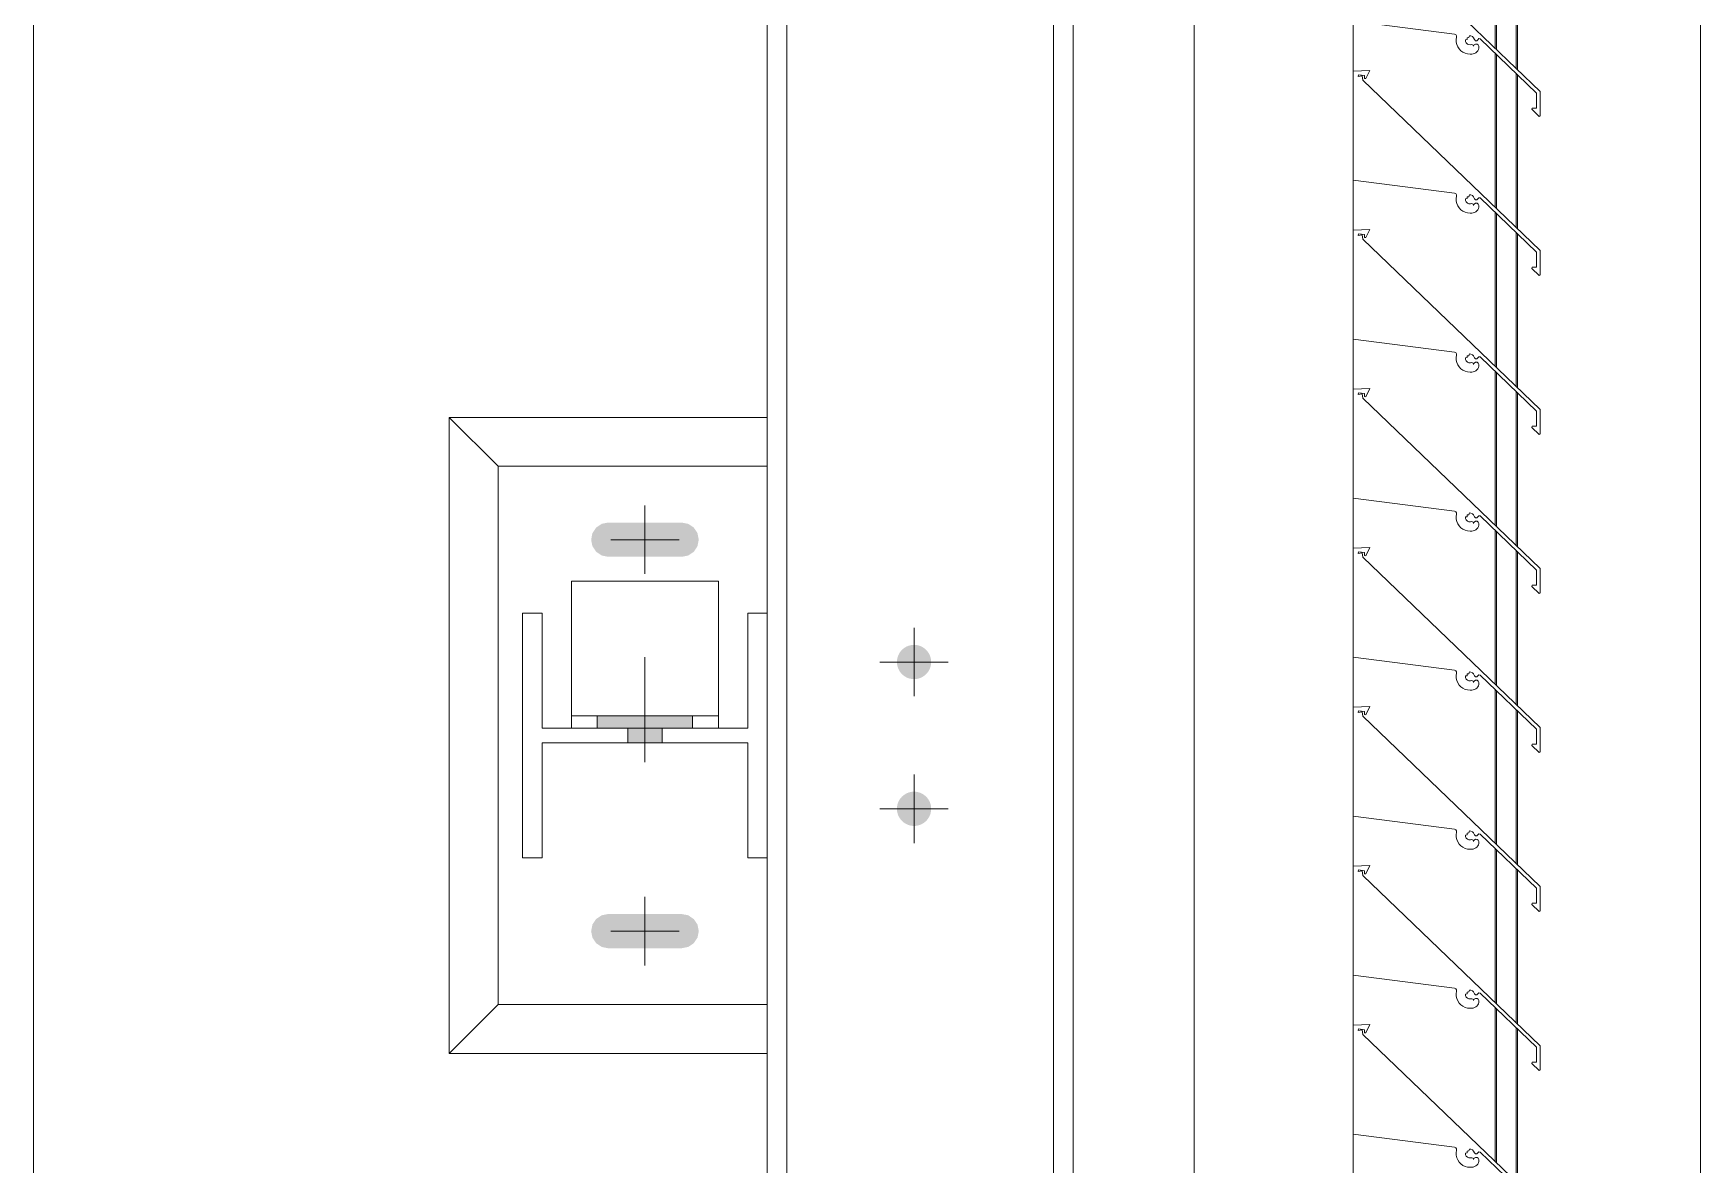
# Model space of a CAD drawing. Header units: millimetres. Extents: x -220592 to 404889, y -217665 to 38245.
# Drawn here: x -898.17 to -891.36, y -1252.64 to -1248.02 of the extents above; entities that cross this region are included whole.
import ezdxf

# ---------------------------------------------------------------- set-up
doc = ezdxf.new("R2010")
doc.units = ezdxf.units.MM
doc.linetypes.add('XKITLINE00', pattern=[0])
doc.layers.add('000 - 0_HIDE_OBJ_FRAMING_DEF_SUB_1', color=7, linetype='Continuous')
doc.layers.add('Part', color=7, linetype='Continuous', lineweight=0)

# ---------------------------------------------------------------- blocks, each defined once
blk = doc.blocks.new('*A13472')
at = {"layer": '000 - 0_HIDE_OBJ_FRAMING_DEF_SUB_1', "color": 7, "linetype": 'XKITLINE00', "lineweight": 0}
blk.add_line((-87.063349, 154.690388), (-87.063349, 182.690405), dxfattribs=at)
blk = doc.blocks.new('*A13604')
at = {"layer": '000 - 0_HIDE_OBJ_FRAMING_DEF_SUB_1', "color": 7, "linetype": 'XKITLINE00', "lineweight": 0}
for p, q in [((-85.163213, 159.290805), (-85.163213, 157.090805)), ((-85.163213, 159.290805), (-84.063213, 159.290805)), ((-85.163213, 157.090805), (-84.063213, 157.090805))]:
    blk.add_line(p, q, dxfattribs=at)
blk = doc.blocks.new('*A13605')
at = {"layer": '000 - 0_HIDE_OBJ_FRAMING_DEF_SUB_1', "color": 7, "linetype": 'XKITLINE00', "lineweight": 0}
for p, q in [((-85.363213, 159.490805), (-85.163213, 159.290805)), ((-85.363213, 156.890805), (-85.363213, 159.490805)), ((-85.363213, 159.490805), (-84.063213, 159.490805)), ((-85.163213, 157.090805), (-85.363213, 156.890805)), ((-85.363213, 156.890805), (-84.063213, 156.890805))]:
    blk.add_line(p, q, dxfattribs=at)
blk = doc.blocks.new('*A13606')
at = {"layer": '000 - 0_HIDE_OBJ_FRAMING_DEF_SUB_1', "color": 7, "linetype": 'XKITLINE00', "lineweight": 0}
for p, q in [((-84.863213, 158.820805), (-84.863213, 158.220805)), ((-84.263213, 158.820805), (-84.863213, 158.820805)), ((-84.263213, 158.220805), (-84.263213, 158.820805)), ((-84.863213, 158.270805), (-84.263213, 158.270805))]:
    blk.add_line(p, q, dxfattribs=at)
blk = doc.blocks.new('*A13607')
at = {"layer": '000 - 0_HIDE_OBJ_FRAMING_DEF_SUB_1'}
for points in [[(-84.3682, 158.2708), (-84.3682, 158.2208), (-84.7582, 158.2208), (-84.7582, 158.2708)], [(-84.4932, 158.2208), (-84.4932, 158.1608), (-84.6332, 158.1608), (-84.6332, 158.2208)]]:
    blk.add_hatch(color=7, dxfattribs=at).paths.add_polyline_path(points, flags=17)
at = {"layer": '000 - 0_HIDE_OBJ_FRAMING_DEF_SUB_1', "color": 7, "linetype": 'XKITLINE00', "lineweight": 0}
for p, q in [((-84.5632, 158.0816), (-84.5632, 158.5108)), ((-84.7582, 158.2208), (-84.7582, 158.2708)), ((-84.3682, 158.2208), (-84.3682, 158.2708)), ((-84.6332, 158.1608), (-84.6332, 158.2208)), ((-84.4932, 158.1608), (-84.4932, 158.2208))]:
    blk.add_line(p, q, dxfattribs=at)
blk = doc.blocks.new('*A13608')
at = {"layer": '000 - 0_HIDE_OBJ_FRAMING_DEF_SUB_1'}
for points in [[(-83.4564, 158.5605), (-83.4496, 158.5595), (-83.4429, 158.5578), (-83.4364, 158.5555), (-83.4302, 158.5525), (-83.4243, 158.549), (-83.4188, 158.5449), (-83.4137, 158.5403), (-83.4091, 158.5352), (-83.405, 158.5297), (-83.4015, 158.5238), (-83.3985, 158.5176), (-83.3962, 158.5111), (-83.3946, 158.5045), (-83.3936, 158.4977), (-83.3932, 158.4908), (-83.3936, 158.4839), (-83.3946, 158.4771), (-83.3962, 158.4705), (-83.3985, 158.464), (-83.4015, 158.4578), (-83.405, 158.4519), (-83.4091, 158.4464), (-83.4137, 158.4413), (-83.4188, 158.4367), (-83.4243, 158.4326), (-83.4302, 158.4291), (-83.4364, 158.4261), (-83.4429, 158.4238), (-83.4496, 158.4221), (-83.4564, 158.4211), (-83.4632, 158.4208), (-83.4701, 158.4211), (-83.4769, 158.4221), (-83.4835, 158.4238), (-83.49, 158.4261), (-83.4962, 158.4291), (-83.5021, 158.4326), (-83.5076, 158.4367), (-83.5127, 158.4413), (-83.5173, 158.4464), (-83.5214, 158.4519), (-83.5249, 158.4578), (-83.5279, 158.464), (-83.5302, 158.4705), (-83.5319, 158.4771), (-83.5329, 158.4839), (-83.5332, 158.4908), (-83.5329, 158.4977), (-83.5319, 158.5045), (-83.5302, 158.5111), (-83.5279, 158.5176), (-83.5249, 158.5238), (-83.5214, 158.5297), (-83.5173, 158.5352), (-83.5127, 158.5403), (-83.5076, 158.5449), (-83.5021, 158.549), (-83.4962, 158.5525), (-83.49, 158.5555), (-83.4835, 158.5578), (-83.4769, 158.5595), (-83.4701, 158.5605), (-83.4632, 158.5608)], [(-83.4564, 157.9605), (-83.4496, 157.9595), (-83.4429, 157.9578), (-83.4364, 157.9555), (-83.4302, 157.9525), (-83.4243, 157.949), (-83.4188, 157.9449), (-83.4137, 157.9403), (-83.4091, 157.9352), (-83.405, 157.9297), (-83.4015, 157.9238), (-83.3985, 157.9176), (-83.3962, 157.9111), (-83.3946, 157.9045), (-83.3936, 157.8977), (-83.3932, 157.8908), (-83.3936, 157.8839), (-83.3946, 157.8771), (-83.3962, 157.8705), (-83.3985, 157.864), (-83.4015, 157.8578), (-83.405, 157.8519), (-83.4091, 157.8464), (-83.4137, 157.8413), (-83.4188, 157.8367), (-83.4243, 157.8326), (-83.4302, 157.8291), (-83.4364, 157.8261), (-83.4429, 157.8238), (-83.4496, 157.8221), (-83.4564, 157.8211), (-83.4632, 157.8208), (-83.4701, 157.8211), (-83.4769, 157.8221), (-83.4835, 157.8238), (-83.49, 157.8261), (-83.4962, 157.8291), (-83.5021, 157.8326), (-83.5076, 157.8367), (-83.5127, 157.8413), (-83.5173, 157.8464), (-83.5214, 157.8519), (-83.5249, 157.8578), (-83.5279, 157.864), (-83.5302, 157.8705), (-83.5319, 157.8771), (-83.5329, 157.8839), (-83.5332, 157.8908), (-83.5329, 157.8977), (-83.5319, 157.9045), (-83.5302, 157.9111), (-83.5279, 157.9176), (-83.5249, 157.9238), (-83.5214, 157.9297), (-83.5173, 157.9352), (-83.5127, 157.9403), (-83.5076, 157.9449), (-83.5021, 157.949), (-83.4962, 157.9525), (-83.49, 157.9555), (-83.4835, 157.9578), (-83.4769, 157.9595), (-83.4701, 157.9605), (-83.4632, 157.9608)]]:
    blk.add_hatch(color=7, dxfattribs=at).paths.add_polyline_path(points, flags=17)
at = {"layer": '000 - 0_HIDE_OBJ_FRAMING_DEF_SUB_1', "color": 7, "linetype": 'XKITLINE00', "lineweight": 0}
for p, q in [((-83.4632, 158.6308), (-83.4632, 158.3508)), ((-83.6032, 158.4908), (-83.3232, 158.4908)), ((-83.4632, 158.0308), (-83.4632, 157.7508)), ((-83.6032, 157.8908), (-83.3232, 157.8908))]:
    blk.add_line(p, q, dxfattribs=at)
blk = doc.blocks.new('*A13609')
at = {"layer": '000 - 0_HIDE_OBJ_FRAMING_DEF_SUB_1'}
for points in [[(-84.3485, 158.964), (-84.3637, 158.9413), (-84.3864, 158.9261), (-84.4132, 158.9208), (-84.7132, 158.9208), (-84.74, 158.9261), (-84.7627, 158.9413), (-84.7779, 158.964), (-84.7832, 158.9908), (-84.7779, 159.0176), (-84.7627, 159.0403), (-84.74, 159.0555), (-84.7132, 159.0608), (-84.4132, 159.0608), (-84.3864, 159.0555), (-84.3637, 159.0403), (-84.3485, 159.0176), (-84.3432, 158.9908)], [(-84.3485, 157.364), (-84.3637, 157.3413), (-84.3864, 157.3261), (-84.4132, 157.3208), (-84.7132, 157.3208), (-84.74, 157.3261), (-84.7627, 157.3413), (-84.7779, 157.364), (-84.7832, 157.3908), (-84.7779, 157.4176), (-84.7627, 157.4403), (-84.74, 157.4555), (-84.7132, 157.4608), (-84.4132, 157.4608), (-84.3864, 157.4555), (-84.3637, 157.4403), (-84.3485, 157.4176), (-84.3432, 157.3908)]]:
    blk.add_hatch(color=7, dxfattribs=at).paths.add_polyline_path(points, flags=17)
at = {"layer": '000 - 0_HIDE_OBJ_FRAMING_DEF_SUB_1', "color": 7, "linetype": 'XKITLINE00', "lineweight": 0}
for p, q in [((-84.5632, 159.1308), (-84.5632, 158.8508)), ((-84.7032, 158.9908), (-84.4232, 158.9908)), ((-84.5632, 157.5308), (-84.5632, 157.2508)), ((-84.7032, 157.3908), (-84.4232, 157.3908))]:
    blk.add_line(p, q, dxfattribs=at)
blk = doc.blocks.new('*A13646')
at = {"layer": '000 - 0_HIDE_OBJ_FRAMING_DEF_SUB_1', "color": 7, "linetype": 'XKITLINE00', "lineweight": 0}
for p, q in [((-84.983213, 158.690805), (-85.063213, 158.690805)), ((-85.063213, 158.690805), (-85.063213, 157.690805)), ((-84.983213, 158.220805), (-84.983213, 158.690805)), ((-84.063213, 158.690805), (-84.143213, 158.690805)), ((-84.143213, 158.690805), (-84.143213, 158.220805)), ((-84.063213, 157.690805), (-84.063213, 158.690805)), ((-84.143213, 158.220805), (-84.983213, 158.220805)), ((-84.983213, 157.690805), (-84.983213, 158.160805)), ((-84.983213, 158.160805), (-84.143213, 158.160805)), ((-84.143213, 158.160805), (-84.143213, 157.690805)), ((-85.063213, 157.690805), (-84.983213, 157.690805)), ((-84.143213, 157.690805), (-84.063213, 157.690805))]:
    blk.add_line(p, q, dxfattribs=at)
blk = doc.blocks.new('*A14402')
at = {"layer": 'Part', "color": 7, "linetype": 'XKITLINE00', "lineweight": 0}
for p, q in [((-80.247799, 149.232111), (-80.247799, 162.032111)), ((-81.087973, 160.999842), (-81.087973, 161.628735)), ((-81.081868, 160.99398), (-81.081868, 161.622884)), ((-81.002505, 160.917777), (-81.002505, 161.546823)), ((-80.9964, 160.911916), (-80.9964, 161.540973)), ((-81.087973, 160.349842), (-81.087973, 160.978735)), ((-81.081868, 160.34398), (-81.081868, 160.972884)), ((-81.002505, 160.267777), (-81.002505, 160.896823)), ((-80.9964, 160.261916), (-80.9964, 160.890973)), ((-81.087973, 159.699842), (-81.087973, 160.328735)), ((-81.081868, 159.69398), (-81.081868, 160.322884)), ((-81.002505, 159.617777), (-81.002505, 160.246823)), ((-80.9964, 159.611916), (-80.9964, 160.240973)), ((-81.087973, 159.049842), (-81.087973, 159.678735)), ((-81.081868, 159.04398), (-81.081868, 159.672884)), ((-81.002505, 158.967777), (-81.002505, 159.596823)), ((-80.9964, 158.961916), (-80.9964, 159.590973)), ((-81.087973, 158.399842), (-81.087973, 159.028735)), ((-81.081868, 158.39398), (-81.081868, 159.022884)), ((-81.002505, 158.317777), (-81.002505, 158.946823)), ((-80.9964, 158.311916), (-80.9964, 158.940973)), ((-81.087973, 157.749842), (-81.087973, 158.378735)), ((-81.081868, 157.74398), (-81.081868, 158.372884)), ((-81.002505, 157.667777), (-81.002505, 158.296823)), ((-80.9964, 157.661916), (-80.9964, 158.290973)), ((-81.087973, 157.099842), (-81.087973, 157.728735)), ((-81.081868, 157.09398), (-81.081868, 157.722884)), ((-81.002505, 157.017777), (-81.002505, 157.646823)), ((-80.9964, 157.011916), (-80.9964, 157.640973)), ((-81.087973, 156.449842), (-81.087973, 157.078735)), ((-81.081868, 156.44398), (-81.081868, 157.072884)), ((-81.002505, 156.367777), (-81.002505, 156.996823)), ((-80.9964, 156.361916), (-80.9964, 156.990973))]:
    blk.add_line(p, q, dxfattribs=at)
blk = doc.blocks.new('*A14413')
at = {"layer": 'Part', "color": 7, "linetype": 'XKITLINE00', "lineweight": 0}
for p, q in [((-81.668236, 159.606123), (-81.668243, 159.160453)), ((-81.60055, 159.608745), (-81.668236, 159.606123)), ((-81.648356, 159.584428), (-81.64632, 159.591001)), ((-81.63134, 159.587332), (-81.648356, 159.584428)), ((-81.64632, 159.591001), (-81.621337, 159.587861)), ((-81.628443, 159.568789), (-81.63134, 159.587332)), ((-80.903321, 158.872543), (-81.628443, 159.568789)), ((-81.621337, 159.587861), (-81.621208, 159.57567)), ((-81.621208, 159.57567), (-81.616085, 159.575258)), ((-81.616085, 159.575258), (-81.60055, 159.608745)), ((-81.668243, 159.160453), (-81.254237, 159.107423)), ((-81.254237, 159.107423), (-81.249162, 159.105233)), ((-81.249162, 159.105233), (-81.246025, 159.100681)), ((-81.245786, 159.095159), (-81.247272, 159.085025)), ((-81.247272, 159.085025), (-81.246897, 159.074789)), ((-81.246025, 159.100681), (-81.245786, 159.095159)), ((-81.209279, 159.083625), (-81.201573, 159.084731)), ((-81.20871, 159.077141), (-81.209279, 159.083625)), ((-81.205908, 159.071267), (-81.20871, 159.077141)), ((-81.202743, 159.091791), (-81.195578, 159.092735)), ((-81.201573, 159.084731), (-81.202743, 159.091791)), ((-81.195578, 159.092735), (-81.193256, 159.100125)), ((-81.193256, 159.100125), (-81.186584, 159.099703)), ((-81.186584, 159.099703), (-81.180508, 159.096913)), ((-81.180508, 159.096913), (-81.175841, 159.092126)), ((-81.175841, 159.092126), (-81.172727, 159.084553)), ((-81.172727, 159.084553), (-81.168544, 159.080396)), ((-81.168544, 159.080396), (-81.16265, 159.08019)), ((-81.16265, 159.08019), (-81.158186, 159.084044)), ((-81.158186, 159.084044), (-81.154531, 159.088671)), ((-81.154531, 159.088671), (-81.149372, 159.087579)), ((-81.149372, 159.087579), (-80.918356, 158.866176)), ((-81.246897, 159.074789), (-81.244674, 159.06479)), ((-81.244674, 159.06479), (-81.240676, 159.05536)), ((-81.240676, 159.05536), (-81.235036, 159.04681)), ((-81.235036, 159.04681), (-81.22794, 159.039423)), ((-81.22794, 159.039423), (-81.219624, 159.033445)), ((-81.219624, 159.033445), (-81.210361, 159.029072)), ((-81.210361, 159.029072), (-81.20046, 159.026449)), ((-81.201226, 159.066745), (-81.205908, 159.071267)), ((-81.195258, 159.064147), (-81.201226, 159.066745)), ((-81.20046, 159.026449), (-81.190247, 159.025664)), ((-81.188758, 159.063803), (-81.195258, 159.064147)), ((-81.190247, 159.025664), (-81.183448, 159.025762)), ((-81.18284, 159.064708), (-81.188758, 159.063803)), ((-81.183448, 159.025762), (-81.17772, 159.026398)), ((-81.178029, 159.062301), (-81.18284, 159.064708)), ((-81.175999, 159.05732), (-81.178029, 159.062301)), ((-81.17772, 159.026398), (-81.172219, 159.028117)), ((-81.173057, 159.062792), (-81.175999, 159.05732)), ((-81.1679, 159.06601), (-81.173057, 159.062792)), ((-81.172219, 159.028117), (-81.167149, 159.030857)), ((-81.161823, 159.065998), (-81.1679, 159.06601)), ((-81.167149, 159.030857), (-81.162695, 159.034515)), ((-81.162695, 159.034515), (-81.159024, 159.038958)), ((-81.156679, 159.062761), (-81.161823, 159.065998)), ((-81.159024, 159.038958), (-81.15627, 159.044021)), ((-81.154039, 159.057287), (-81.156679, 159.062761)), ((-81.15627, 159.044021), (-81.154535, 159.049517)), ((-81.154535, 159.049517), (-81.154039, 159.057287)), ((-80.903874, 158.773392), (-80.903321, 158.872543)), ((-80.936119, 158.804733), (-80.937204, 158.799812)), ((-80.918699, 158.80483), (-80.936119, 158.804733)), ((-80.918356, 158.866176), (-80.918699, 158.80483)), ((-80.937204, 158.799812), (-80.908555, 158.770923)), ((-80.908555, 158.770923), (-80.903874, 158.773392))]:
    blk.add_line(p, q, dxfattribs=at)
blk = doc.blocks.new('*A14414')
at = {"layer": 'Part', "color": 7, "linetype": 'XKITLINE00', "lineweight": 0}
for p, q in [((-81.668236, 158.956123), (-81.668243, 158.510453)), ((-81.60055, 158.958745), (-81.668236, 158.956123)), ((-81.648356, 158.934428), (-81.64632, 158.941001)), ((-81.64632, 158.941001), (-81.621337, 158.937861)), ((-81.616085, 158.925258), (-81.60055, 158.958745)), ((-81.63134, 158.937332), (-81.648356, 158.934428)), ((-81.628443, 158.918789), (-81.63134, 158.937332)), ((-80.903321, 158.222543), (-81.628443, 158.918789)), ((-81.621337, 158.937861), (-81.621208, 158.92567)), ((-81.621208, 158.92567), (-81.616085, 158.925258)), ((-81.668243, 158.510453), (-81.254237, 158.457423)), ((-81.254237, 158.457423), (-81.249162, 158.455233)), ((-81.249162, 158.455233), (-81.246025, 158.450681)), ((-81.245786, 158.445159), (-81.247272, 158.435025)), ((-81.247272, 158.435025), (-81.246897, 158.424789)), ((-81.246897, 158.424789), (-81.244674, 158.41479)), ((-81.246025, 158.450681), (-81.245786, 158.445159)), ((-81.244674, 158.41479), (-81.240676, 158.40536)), ((-81.240676, 158.40536), (-81.235036, 158.39681)), ((-81.235036, 158.39681), (-81.22794, 158.389423)), ((-81.209279, 158.433625), (-81.201573, 158.434731)), ((-81.20871, 158.427141), (-81.209279, 158.433625)), ((-81.205908, 158.421267), (-81.20871, 158.427141)), ((-81.201226, 158.416745), (-81.205908, 158.421267)), ((-81.202743, 158.441791), (-81.195578, 158.442735)), ((-81.201573, 158.434731), (-81.202743, 158.441791)), ((-81.195258, 158.414147), (-81.201226, 158.416745)), ((-81.195578, 158.442735), (-81.193256, 158.450125)), ((-81.188758, 158.413803), (-81.195258, 158.414147)), ((-81.193256, 158.450125), (-81.186584, 158.449703)), ((-81.18284, 158.414708), (-81.188758, 158.413803)), ((-81.186584, 158.449703), (-81.180508, 158.446913)), ((-81.178029, 158.412301), (-81.18284, 158.414708)), ((-81.180508, 158.446913), (-81.175841, 158.442126)), ((-81.175999, 158.40732), (-81.178029, 158.412301)), ((-81.173057, 158.412792), (-81.175999, 158.40732)), ((-81.175841, 158.442126), (-81.172727, 158.434553)), ((-81.1679, 158.41601), (-81.173057, 158.412792)), ((-81.172727, 158.434553), (-81.168544, 158.430396)), ((-81.168544, 158.430396), (-81.16265, 158.43019)), ((-81.161823, 158.415998), (-81.1679, 158.41601)), ((-81.16265, 158.43019), (-81.158186, 158.434044)), ((-81.156679, 158.412761), (-81.161823, 158.415998)), ((-81.159024, 158.388958), (-81.15627, 158.394021)), ((-81.158186, 158.434044), (-81.154531, 158.438671)), ((-81.154039, 158.407287), (-81.156679, 158.412761)), ((-81.15627, 158.394021), (-81.154535, 158.399517)), ((-81.154535, 158.399517), (-81.154039, 158.407287)), ((-81.154531, 158.438671), (-81.149372, 158.437579)), ((-81.149372, 158.437579), (-80.918356, 158.216176)), ((-81.22794, 158.389423), (-81.219624, 158.383445)), ((-81.219624, 158.383445), (-81.210361, 158.379072)), ((-81.210361, 158.379072), (-81.20046, 158.376449)), ((-81.20046, 158.376449), (-81.190247, 158.375664)), ((-81.190247, 158.375664), (-81.183448, 158.375762)), ((-81.183448, 158.375762), (-81.17772, 158.376398)), ((-81.17772, 158.376398), (-81.172219, 158.378117)), ((-81.172219, 158.378117), (-81.167149, 158.380857)), ((-81.167149, 158.380857), (-81.162695, 158.384515)), ((-81.162695, 158.384515), (-81.159024, 158.388958)), ((-80.918356, 158.216176), (-80.918699, 158.15483)), ((-80.903874, 158.123392), (-80.903321, 158.222543)), ((-80.936119, 158.154733), (-80.937204, 158.149812)), ((-80.937204, 158.149812), (-80.908555, 158.120923)), ((-80.918699, 158.15483), (-80.936119, 158.154733)), ((-80.908555, 158.120923), (-80.903874, 158.123392))]:
    blk.add_line(p, q, dxfattribs=at)
blk = doc.blocks.new('*A14415')
at = {"layer": 'Part', "color": 7, "linetype": 'XKITLINE00', "lineweight": 0}
for p, q in [((-81.668236, 158.306123), (-81.668243, 157.860453)), ((-81.60055, 158.308745), (-81.668236, 158.306123)), ((-81.648356, 158.284428), (-81.64632, 158.291001)), ((-81.63134, 158.287332), (-81.648356, 158.284428)), ((-81.64632, 158.291001), (-81.621337, 158.287861)), ((-81.628443, 158.268789), (-81.63134, 158.287332)), ((-80.903321, 157.572543), (-81.628443, 158.268789)), ((-81.621337, 158.287861), (-81.621208, 158.27567)), ((-81.621208, 158.27567), (-81.616085, 158.275258)), ((-81.616085, 158.275258), (-81.60055, 158.308745)), ((-81.668243, 157.860453), (-81.254237, 157.807423)), ((-81.254237, 157.807423), (-81.249162, 157.805233)), ((-81.249162, 157.805233), (-81.246025, 157.800681)), ((-81.245786, 157.795159), (-81.247272, 157.785025)), ((-81.247272, 157.785025), (-81.246897, 157.774789)), ((-81.246025, 157.800681), (-81.245786, 157.795159)), ((-81.209279, 157.783625), (-81.201573, 157.784731)), ((-81.20871, 157.777141), (-81.209279, 157.783625)), ((-81.202743, 157.791791), (-81.195578, 157.792735)), ((-81.201573, 157.784731), (-81.202743, 157.791791)), ((-81.195578, 157.792735), (-81.193256, 157.800125)), ((-81.193256, 157.800125), (-81.186584, 157.799703)), ((-81.186584, 157.799703), (-81.180508, 157.796913)), ((-81.180508, 157.796913), (-81.175841, 157.792126)), ((-81.175841, 157.792126), (-81.172727, 157.784553)), ((-81.172727, 157.784553), (-81.168544, 157.780396)), ((-81.168544, 157.780396), (-81.16265, 157.78019)), ((-81.16265, 157.78019), (-81.158186, 157.784044)), ((-81.158186, 157.784044), (-81.154531, 157.788671)), ((-81.154531, 157.788671), (-81.149372, 157.787579)), ((-81.149372, 157.787579), (-80.918356, 157.566176)), ((-81.246897, 157.774789), (-81.244674, 157.76479)), ((-81.244674, 157.76479), (-81.240676, 157.75536)), ((-81.240676, 157.75536), (-81.235036, 157.74681)), ((-81.235036, 157.74681), (-81.22794, 157.739423)), ((-81.22794, 157.739423), (-81.219624, 157.733445)), ((-81.219624, 157.733445), (-81.210361, 157.729072)), ((-81.210361, 157.729072), (-81.20046, 157.726449)), ((-81.205908, 157.771267), (-81.20871, 157.777141)), ((-81.201226, 157.766745), (-81.205908, 157.771267)), ((-81.195258, 157.764147), (-81.201226, 157.766745)), ((-81.20046, 157.726449), (-81.190247, 157.725664)), ((-81.188758, 157.763803), (-81.195258, 157.764147)), ((-81.190247, 157.725664), (-81.183448, 157.725762)), ((-81.18284, 157.764708), (-81.188758, 157.763803)), ((-81.183448, 157.725762), (-81.17772, 157.726398)), ((-81.178029, 157.762301), (-81.18284, 157.764708)), ((-81.175999, 157.75732), (-81.178029, 157.762301)), ((-81.17772, 157.726398), (-81.172219, 157.728117)), ((-81.173057, 157.762792), (-81.175999, 157.75732)), ((-81.1679, 157.76601), (-81.173057, 157.762792)), ((-81.172219, 157.728117), (-81.167149, 157.730857)), ((-81.161823, 157.765998), (-81.1679, 157.76601)), ((-81.167149, 157.730857), (-81.162695, 157.734515)), ((-81.162695, 157.734515), (-81.159024, 157.738958)), ((-81.156679, 157.762761), (-81.161823, 157.765998)), ((-81.159024, 157.738958), (-81.15627, 157.744021)), ((-81.154039, 157.757287), (-81.156679, 157.762761)), ((-81.15627, 157.744021), (-81.154535, 157.749517)), ((-81.154535, 157.749517), (-81.154039, 157.757287)), ((-80.918356, 157.566176), (-80.918699, 157.50483)), ((-80.903874, 157.473392), (-80.903321, 157.572543)), ((-80.936119, 157.504733), (-80.937204, 157.499812)), ((-80.937204, 157.499812), (-80.908555, 157.470923)), ((-80.918699, 157.50483), (-80.936119, 157.504733)), ((-80.908555, 157.470923), (-80.903874, 157.473392))]:
    blk.add_line(p, q, dxfattribs=at)
blk = doc.blocks.new('*A14416')
at = {"layer": 'Part', "color": 7, "linetype": 'XKITLINE00', "lineweight": 0}
for p, q in [((-81.668236, 157.656123), (-81.668243, 157.210453)), ((-81.60055, 157.658745), (-81.668236, 157.656123)), ((-81.616085, 157.625258), (-81.60055, 157.658745)), ((-81.648356, 157.634428), (-81.64632, 157.641001)), ((-81.63134, 157.637332), (-81.648356, 157.634428)), ((-81.64632, 157.641001), (-81.621337, 157.637861)), ((-81.628443, 157.618789), (-81.63134, 157.637332)), ((-80.903321, 156.922543), (-81.628443, 157.618789)), ((-81.621337, 157.637861), (-81.621208, 157.62567)), ((-81.621208, 157.62567), (-81.616085, 157.625258)), ((-81.668243, 157.210453), (-81.254237, 157.157423)), ((-81.254237, 157.157423), (-81.249162, 157.155233)), ((-81.249162, 157.155233), (-81.246025, 157.150681)), ((-81.245786, 157.145159), (-81.247272, 157.135025)), ((-81.247272, 157.135025), (-81.246897, 157.124789)), ((-81.246897, 157.124789), (-81.244674, 157.11479)), ((-81.246025, 157.150681), (-81.245786, 157.145159)), ((-81.244674, 157.11479), (-81.240676, 157.10536)), ((-81.240676, 157.10536), (-81.235036, 157.09681)), ((-81.209279, 157.133625), (-81.201573, 157.134731)), ((-81.20871, 157.127141), (-81.209279, 157.133625)), ((-81.205908, 157.121267), (-81.20871, 157.127141)), ((-81.201226, 157.116745), (-81.205908, 157.121267)), ((-81.202743, 157.141791), (-81.195578, 157.142735)), ((-81.201573, 157.134731), (-81.202743, 157.141791)), ((-81.195258, 157.114147), (-81.201226, 157.116745)), ((-81.195578, 157.142735), (-81.193256, 157.150125)), ((-81.188758, 157.113803), (-81.195258, 157.114147)), ((-81.193256, 157.150125), (-81.186584, 157.149703)), ((-81.18284, 157.114708), (-81.188758, 157.113803)), ((-81.186584, 157.149703), (-81.180508, 157.146913)), ((-81.178029, 157.112301), (-81.18284, 157.114708)), ((-81.180508, 157.146913), (-81.175841, 157.142126)), ((-81.175999, 157.10732), (-81.178029, 157.112301)), ((-81.173057, 157.112792), (-81.175999, 157.10732)), ((-81.175841, 157.142126), (-81.172727, 157.134553)), ((-81.1679, 157.11601), (-81.173057, 157.112792)), ((-81.172727, 157.134553), (-81.168544, 157.130396)), ((-81.168544, 157.130396), (-81.16265, 157.13019)), ((-81.161823, 157.115998), (-81.1679, 157.11601)), ((-81.16265, 157.13019), (-81.158186, 157.134044)), ((-81.156679, 157.112761), (-81.161823, 157.115998)), ((-81.158186, 157.134044), (-81.154531, 157.138671)), ((-81.154039, 157.107287), (-81.156679, 157.112761)), ((-81.15627, 157.094021), (-81.154535, 157.099517)), ((-81.154535, 157.099517), (-81.154039, 157.107287)), ((-81.154531, 157.138671), (-81.149372, 157.137579)), ((-81.149372, 157.137579), (-80.918356, 156.916176)), ((-81.235036, 157.09681), (-81.22794, 157.089423)), ((-81.22794, 157.089423), (-81.219624, 157.083445)), ((-81.219624, 157.083445), (-81.210361, 157.079072)), ((-81.210361, 157.079072), (-81.20046, 157.076449)), ((-81.20046, 157.076449), (-81.190247, 157.075664)), ((-81.190247, 157.075664), (-81.183448, 157.075762)), ((-81.183448, 157.075762), (-81.17772, 157.076398)), ((-81.17772, 157.076398), (-81.172219, 157.078117)), ((-81.172219, 157.078117), (-81.167149, 157.080857)), ((-81.167149, 157.080857), (-81.162695, 157.084515)), ((-81.162695, 157.084515), (-81.159024, 157.088958)), ((-81.159024, 157.088958), (-81.15627, 157.094021)), ((-80.918356, 156.916176), (-80.918699, 156.85483)), ((-80.903874, 156.823392), (-80.903321, 156.922543)), ((-80.936119, 156.854733), (-80.937204, 156.849812)), ((-80.937204, 156.849812), (-80.908555, 156.820923)), ((-80.918699, 156.85483), (-80.936119, 156.854733)), ((-80.908555, 156.820923), (-80.903874, 156.823392))]:
    blk.add_line(p, q, dxfattribs=at)
blk = doc.blocks.new('*A14448')
at = {"layer": '000 - 0_HIDE_OBJ_FRAMING_DEF_SUB_1', "color": 7, "linetype": 'XKITLINE00', "lineweight": 0}
for p, q in [((-83.983213, 154.940805), (-83.983213, 182.190805)), ((-82.893213, 154.940805), (-82.893213, 182.190805)), ((-82.813213, 154.940805), (-82.813213, 182.190805)), ((-84.063213, 158.690805), (-84.063213, 178.690805)), ((-84.063213, 154.940805), (-84.063213, 157.690805))]:
    blk.add_line(p, q, dxfattribs=at)
blk = doc.blocks.new('*A14456')
at = {"layer": 'Part', "color": 7, "linetype": 'XKITLINE00', "lineweight": 0}
for p, q in [((-82.318045, 154.556249), (-82.318045, 167.756135)), ((-81.668045, 160.906131), (-81.668045, 161.110427)), ((-81.668045, 160.256131), (-81.668045, 160.460427)), ((-81.668045, 159.606131), (-81.668045, 159.810427)), ((-81.668045, 158.956131), (-81.668045, 159.160427)), ((-81.668045, 158.306131), (-81.668045, 158.510427)), ((-81.668045, 157.656131), (-81.668045, 157.860427)), ((-81.668045, 157.006131), (-81.668045, 157.210427)), ((-81.668045, 156.356131), (-81.668045, 156.560427))]:
    blk.add_line(p, q, dxfattribs=at)
blk = doc.blocks.new('*A14595')
at = {"layer": 'Part', "color": 7, "linetype": 'XKITLINE00', "lineweight": 0}
for p, q in [((-81.668236, 157.006123), (-81.668243, 156.560453)), ((-81.60055, 157.008745), (-81.668236, 157.006123)), ((-81.648356, 156.984428), (-81.64632, 156.991001)), ((-81.63134, 156.987332), (-81.648356, 156.984428)), ((-81.64632, 156.991001), (-81.621337, 156.987861)), ((-81.628443, 156.968789), (-81.63134, 156.987332)), ((-80.903321, 156.272543), (-81.628443, 156.968789)), ((-81.621337, 156.987861), (-81.621208, 156.97567)), ((-81.621208, 156.97567), (-81.616085, 156.975258)), ((-81.616085, 156.975258), (-81.60055, 157.008745)), ((-81.668243, 156.560453), (-81.254237, 156.507423)), ((-81.254237, 156.507423), (-81.249162, 156.505233)), ((-81.249162, 156.505233), (-81.246025, 156.500681)), ((-81.245786, 156.495159), (-81.247272, 156.485025)), ((-81.246025, 156.500681), (-81.245786, 156.495159)), ((-81.202743, 156.491791), (-81.195578, 156.492735)), ((-81.201573, 156.484731), (-81.202743, 156.491791)), ((-81.195578, 156.492735), (-81.193256, 156.500125)), ((-81.193256, 156.500125), (-81.186584, 156.499703)), ((-81.186584, 156.499703), (-81.180508, 156.496913)), ((-81.180508, 156.496913), (-81.175841, 156.492126)), ((-81.175841, 156.492126), (-81.172727, 156.484553)), ((-81.158186, 156.484044), (-81.154531, 156.488671)), ((-81.154531, 156.488671), (-81.149372, 156.487579)), ((-81.149372, 156.487579), (-80.918356, 156.266176)), ((-81.247272, 156.485025), (-81.246897, 156.474789)), ((-81.246897, 156.474789), (-81.244674, 156.46479)), ((-81.244674, 156.46479), (-81.240676, 156.45536)), ((-81.240676, 156.45536), (-81.235036, 156.44681)), ((-81.235036, 156.44681), (-81.22794, 156.439423)), ((-81.22794, 156.439423), (-81.219624, 156.433445)), ((-81.219624, 156.433445), (-81.210361, 156.429072)), ((-81.210361, 156.429072), (-81.20046, 156.426449)), ((-81.209279, 156.483625), (-81.201573, 156.484731)), ((-81.20871, 156.477141), (-81.209279, 156.483625)), ((-81.205908, 156.471267), (-81.20871, 156.477141)), ((-81.201226, 156.466745), (-81.205908, 156.471267)), ((-81.195258, 156.464147), (-81.201226, 156.466745)), ((-81.20046, 156.426449), (-81.190247, 156.425664)), ((-81.188758, 156.463803), (-81.195258, 156.464147)), ((-81.190247, 156.425664), (-81.183448, 156.425762)), ((-81.18284, 156.464708), (-81.188758, 156.463803)), ((-81.183448, 156.425762), (-81.17772, 156.426398)), ((-81.178029, 156.462301), (-81.18284, 156.464708)), ((-81.175999, 156.45732), (-81.178029, 156.462301)), ((-81.17772, 156.426398), (-81.172219, 156.428117)), ((-81.173057, 156.462792), (-81.175999, 156.45732)), ((-81.1679, 156.46601), (-81.173057, 156.462792)), ((-81.172727, 156.484553), (-81.168544, 156.480396)), ((-81.172219, 156.428117), (-81.167149, 156.430857)), ((-81.168544, 156.480396), (-81.16265, 156.48019)), ((-81.161823, 156.465998), (-81.1679, 156.46601)), ((-81.167149, 156.430857), (-81.162695, 156.434515)), ((-81.162695, 156.434515), (-81.159024, 156.438958)), ((-81.16265, 156.48019), (-81.158186, 156.484044)), ((-81.156679, 156.462761), (-81.161823, 156.465998)), ((-81.159024, 156.438958), (-81.15627, 156.444021)), ((-81.154039, 156.457287), (-81.156679, 156.462761)), ((-81.15627, 156.444021), (-81.154535, 156.449517)), ((-81.154535, 156.449517), (-81.154039, 156.457287)), ((-80.918356, 156.266176), (-80.918699, 156.20483)), ((-80.903874, 156.173392), (-80.903321, 156.272543)), ((-80.936119, 156.204733), (-80.937204, 156.199812)), ((-80.937204, 156.199812), (-80.908555, 156.170923)), ((-80.918699, 156.20483), (-80.936119, 156.204733)), ((-80.908555, 156.170923), (-80.903874, 156.173392))]:
    blk.add_line(p, q, dxfattribs=at)
blk = doc.blocks.new('*A14617')
at = {"layer": 'Part', "color": 7, "linetype": 'XKITLINE00', "lineweight": 0}
for p, q in [((-81.668236, 161.556123), (-81.668243, 161.110453)), ((-81.60055, 161.558745), (-81.668236, 161.556123)), ((-81.648356, 161.534428), (-81.64632, 161.541001)), ((-81.63134, 161.537332), (-81.648356, 161.534428)), ((-81.64632, 161.541001), (-81.621337, 161.537861)), ((-81.628443, 161.518789), (-81.63134, 161.537332)), ((-81.621337, 161.537861), (-81.621208, 161.52567)), ((-81.616085, 161.525258), (-81.60055, 161.558745)), ((-80.903321, 160.822543), (-81.628443, 161.518789)), ((-81.621208, 161.52567), (-81.616085, 161.525258)), ((-81.668243, 161.110453), (-81.254237, 161.057423)), ((-81.254237, 161.057423), (-81.249162, 161.055233)), ((-81.249162, 161.055233), (-81.246025, 161.050681)), ((-81.245786, 161.045159), (-81.247272, 161.035025)), ((-81.247272, 161.035025), (-81.246897, 161.024789)), ((-81.246897, 161.024789), (-81.244674, 161.01479)), ((-81.246025, 161.050681), (-81.245786, 161.045159)), ((-81.244674, 161.01479), (-81.240676, 161.00536)), ((-81.240676, 161.00536), (-81.235036, 160.99681)), ((-81.235036, 160.99681), (-81.22794, 160.989423)), ((-81.22794, 160.989423), (-81.219624, 160.983445)), ((-81.219624, 160.983445), (-81.210361, 160.979072)), ((-81.209279, 161.033625), (-81.201573, 161.034731)), ((-81.20871, 161.027141), (-81.209279, 161.033625)), ((-81.205908, 161.021267), (-81.20871, 161.027141)), ((-81.201226, 161.016745), (-81.205908, 161.021267)), ((-81.202743, 161.041791), (-81.195578, 161.042735)), ((-81.201573, 161.034731), (-81.202743, 161.041791)), ((-81.195258, 161.014147), (-81.201226, 161.016745)), ((-81.195578, 161.042735), (-81.193256, 161.050125)), ((-81.188758, 161.013803), (-81.195258, 161.014147)), ((-81.193256, 161.050125), (-81.186584, 161.049703)), ((-81.18284, 161.014708), (-81.188758, 161.013803)), ((-81.186584, 161.049703), (-81.180508, 161.046913)), ((-81.178029, 161.012301), (-81.18284, 161.014708)), ((-81.180508, 161.046913), (-81.175841, 161.042126)), ((-81.175999, 161.00732), (-81.178029, 161.012301)), ((-81.173057, 161.012792), (-81.175999, 161.00732)), ((-81.175841, 161.042126), (-81.172727, 161.034553)), ((-81.1679, 161.01601), (-81.173057, 161.012792)), ((-81.172727, 161.034553), (-81.168544, 161.030396)), ((-81.168544, 161.030396), (-81.16265, 161.03019)), ((-81.161823, 161.015998), (-81.1679, 161.01601)), ((-81.167149, 160.980857), (-81.162695, 160.984515)), ((-81.162695, 160.984515), (-81.159024, 160.988958)), ((-81.16265, 161.03019), (-81.158186, 161.034044)), ((-81.156679, 161.012761), (-81.161823, 161.015998)), ((-81.159024, 160.988958), (-81.15627, 160.994021)), ((-81.158186, 161.034044), (-81.154531, 161.038671)), ((-81.154039, 161.007287), (-81.156679, 161.012761)), ((-81.15627, 160.994021), (-81.154535, 160.999517)), ((-81.154535, 160.999517), (-81.154039, 161.007287)), ((-81.154531, 161.038671), (-81.149372, 161.037579)), ((-81.149372, 161.037579), (-80.918356, 160.816176)), ((-81.210361, 160.979072), (-81.20046, 160.976449)), ((-81.20046, 160.976449), (-81.190247, 160.975664)), ((-81.190247, 160.975664), (-81.183448, 160.975762)), ((-81.183448, 160.975762), (-81.17772, 160.976398)), ((-81.17772, 160.976398), (-81.172219, 160.978117)), ((-81.172219, 160.978117), (-81.167149, 160.980857)), ((-80.918356, 160.816176), (-80.918699, 160.75483)), ((-80.903874, 160.723392), (-80.903321, 160.822543)), ((-80.936119, 160.754733), (-80.937204, 160.749812)), ((-80.937204, 160.749812), (-80.908555, 160.720923)), ((-80.918699, 160.75483), (-80.936119, 160.754733)), ((-80.908555, 160.720923), (-80.903874, 160.723392))]:
    blk.add_line(p, q, dxfattribs=at)
blk = doc.blocks.new('*A14618')
at = {"layer": 'Part', "color": 7, "linetype": 'XKITLINE00', "lineweight": 0}
for p, q in [((-81.668236, 160.906123), (-81.668243, 160.460453)), ((-81.60055, 160.908745), (-81.668236, 160.906123)), ((-81.648356, 160.884428), (-81.64632, 160.891001)), ((-81.63134, 160.887332), (-81.648356, 160.884428)), ((-81.64632, 160.891001), (-81.621337, 160.887861)), ((-81.628443, 160.868789), (-81.63134, 160.887332)), ((-80.903321, 160.172543), (-81.628443, 160.868789)), ((-81.621337, 160.887861), (-81.621208, 160.87567)), ((-81.621208, 160.87567), (-81.616085, 160.875258)), ((-81.616085, 160.875258), (-81.60055, 160.908745)), ((-81.668243, 160.460453), (-81.254237, 160.407423)), ((-81.254237, 160.407423), (-81.249162, 160.405233)), ((-81.249162, 160.405233), (-81.246025, 160.400681)), ((-81.245786, 160.395159), (-81.247272, 160.385025)), ((-81.247272, 160.385025), (-81.246897, 160.374789)), ((-81.246897, 160.374789), (-81.244674, 160.36479)), ((-81.246025, 160.400681), (-81.245786, 160.395159)), ((-81.209279, 160.383625), (-81.201573, 160.384731)), ((-81.20871, 160.377141), (-81.209279, 160.383625)), ((-81.205908, 160.371267), (-81.20871, 160.377141)), ((-81.201226, 160.366745), (-81.205908, 160.371267)), ((-81.202743, 160.391791), (-81.195578, 160.392735)), ((-81.201573, 160.384731), (-81.202743, 160.391791)), ((-81.195578, 160.392735), (-81.193256, 160.400125)), ((-81.193256, 160.400125), (-81.186584, 160.399703)), ((-81.186584, 160.399703), (-81.180508, 160.396913)), ((-81.180508, 160.396913), (-81.175841, 160.392126)), ((-81.175841, 160.392126), (-81.172727, 160.384553)), ((-81.172727, 160.384553), (-81.168544, 160.380396)), ((-81.168544, 160.380396), (-81.16265, 160.38019)), ((-81.16265, 160.38019), (-81.158186, 160.384044)), ((-81.158186, 160.384044), (-81.154531, 160.388671)), ((-81.154531, 160.388671), (-81.149372, 160.387579)), ((-81.149372, 160.387579), (-80.918356, 160.166176)), ((-81.244674, 160.36479), (-81.240676, 160.35536)), ((-81.240676, 160.35536), (-81.235036, 160.34681)), ((-81.235036, 160.34681), (-81.22794, 160.339423)), ((-81.22794, 160.339423), (-81.219624, 160.333445)), ((-81.219624, 160.333445), (-81.210361, 160.329072)), ((-81.210361, 160.329072), (-81.20046, 160.326449)), ((-81.195258, 160.364147), (-81.201226, 160.366745)), ((-81.20046, 160.326449), (-81.190247, 160.325664)), ((-81.188758, 160.363803), (-81.195258, 160.364147)), ((-81.190247, 160.325664), (-81.183448, 160.325762)), ((-81.18284, 160.364708), (-81.188758, 160.363803)), ((-81.183448, 160.325762), (-81.17772, 160.326398)), ((-81.178029, 160.362301), (-81.18284, 160.364708)), ((-81.175999, 160.35732), (-81.178029, 160.362301)), ((-81.17772, 160.326398), (-81.172219, 160.328117)), ((-81.173057, 160.362792), (-81.175999, 160.35732)), ((-81.1679, 160.36601), (-81.173057, 160.362792)), ((-81.172219, 160.328117), (-81.167149, 160.330857)), ((-81.161823, 160.365998), (-81.1679, 160.36601)), ((-81.167149, 160.330857), (-81.162695, 160.334515)), ((-81.162695, 160.334515), (-81.159024, 160.338958)), ((-81.156679, 160.362761), (-81.161823, 160.365998)), ((-81.159024, 160.338958), (-81.15627, 160.344021)), ((-81.154039, 160.357287), (-81.156679, 160.362761)), ((-81.15627, 160.344021), (-81.154535, 160.349517)), ((-81.154535, 160.349517), (-81.154039, 160.357287)), ((-80.918356, 160.166176), (-80.918699, 160.10483)), ((-80.903874, 160.073392), (-80.903321, 160.172543)), ((-80.936119, 160.104733), (-80.937204, 160.099812)), ((-80.937204, 160.099812), (-80.908555, 160.070923)), ((-80.918699, 160.10483), (-80.936119, 160.104733)), ((-80.908555, 160.070923), (-80.903874, 160.073392))]:
    blk.add_line(p, q, dxfattribs=at)
blk = doc.blocks.new('*A14619')
at = {"layer": 'Part', "color": 7, "linetype": 'XKITLINE00', "lineweight": 0}
for p, q in [((-81.668236, 160.256123), (-81.668243, 159.810453)), ((-81.60055, 160.258745), (-81.668236, 160.256123)), ((-81.648356, 160.234428), (-81.64632, 160.241001)), ((-81.63134, 160.237332), (-81.648356, 160.234428)), ((-81.64632, 160.241001), (-81.621337, 160.237861)), ((-81.628443, 160.218789), (-81.63134, 160.237332)), ((-81.621337, 160.237861), (-81.621208, 160.22567)), ((-81.616085, 160.225258), (-81.60055, 160.258745)), ((-80.903321, 159.522543), (-81.628443, 160.218789)), ((-81.621208, 160.22567), (-81.616085, 160.225258)), ((-81.668243, 159.810453), (-81.254237, 159.757423)), ((-81.254237, 159.757423), (-81.249162, 159.755233)), ((-81.249162, 159.755233), (-81.246025, 159.750681)), ((-81.245786, 159.745159), (-81.247272, 159.735025)), ((-81.247272, 159.735025), (-81.246897, 159.724789)), ((-81.246897, 159.724789), (-81.244674, 159.71479)), ((-81.246025, 159.750681), (-81.245786, 159.745159)), ((-81.244674, 159.71479), (-81.240676, 159.70536)), ((-81.240676, 159.70536), (-81.235036, 159.69681)), ((-81.235036, 159.69681), (-81.22794, 159.689423)), ((-81.22794, 159.689423), (-81.219624, 159.683445)), ((-81.209279, 159.733625), (-81.201573, 159.734731)), ((-81.20871, 159.727141), (-81.209279, 159.733625)), ((-81.205908, 159.721267), (-81.20871, 159.727141)), ((-81.201226, 159.716745), (-81.205908, 159.721267)), ((-81.202743, 159.741791), (-81.195578, 159.742735)), ((-81.201573, 159.734731), (-81.202743, 159.741791)), ((-81.195258, 159.714147), (-81.201226, 159.716745)), ((-81.195578, 159.742735), (-81.193256, 159.750125)), ((-81.188758, 159.713803), (-81.195258, 159.714147)), ((-81.193256, 159.750125), (-81.186584, 159.749703)), ((-81.18284, 159.714708), (-81.188758, 159.713803)), ((-81.186584, 159.749703), (-81.180508, 159.746913)), ((-81.178029, 159.712301), (-81.18284, 159.714708)), ((-81.180508, 159.746913), (-81.175841, 159.742126)), ((-81.175999, 159.70732), (-81.178029, 159.712301)), ((-81.173057, 159.712792), (-81.175999, 159.70732)), ((-81.175841, 159.742126), (-81.172727, 159.734553)), ((-81.1679, 159.71601), (-81.173057, 159.712792)), ((-81.172727, 159.734553), (-81.168544, 159.730396)), ((-81.168544, 159.730396), (-81.16265, 159.73019)), ((-81.161823, 159.715998), (-81.1679, 159.71601)), ((-81.162695, 159.684515), (-81.159024, 159.688958)), ((-81.16265, 159.73019), (-81.158186, 159.734044)), ((-81.156679, 159.712761), (-81.161823, 159.715998)), ((-81.159024, 159.688958), (-81.15627, 159.694021)), ((-81.158186, 159.734044), (-81.154531, 159.738671)), ((-81.154039, 159.707287), (-81.156679, 159.712761)), ((-81.15627, 159.694021), (-81.154535, 159.699517)), ((-81.154535, 159.699517), (-81.154039, 159.707287)), ((-81.154531, 159.738671), (-81.149372, 159.737579)), ((-81.149372, 159.737579), (-80.918356, 159.516176)), ((-81.219624, 159.683445), (-81.210361, 159.679072)), ((-81.210361, 159.679072), (-81.20046, 159.676449)), ((-81.20046, 159.676449), (-81.190247, 159.675664)), ((-81.190247, 159.675664), (-81.183448, 159.675762)), ((-81.183448, 159.675762), (-81.17772, 159.676398)), ((-81.17772, 159.676398), (-81.172219, 159.678117)), ((-81.172219, 159.678117), (-81.167149, 159.680857)), ((-81.167149, 159.680857), (-81.162695, 159.684515)), ((-80.918356, 159.516176), (-80.918699, 159.45483)), ((-80.903874, 159.423392), (-80.903321, 159.522543)), ((-80.936119, 159.454733), (-80.937204, 159.449812)), ((-80.937204, 159.449812), (-80.908555, 159.420923)), ((-80.918699, 159.45483), (-80.936119, 159.454733)), ((-80.908555, 159.420923), (-80.903874, 159.423392))]:
    blk.add_line(p, q, dxfattribs=at)

msp = doc.modelspace()

# ---------------------------------------------------------------- block references
at = {"color": 7, "lineweight": 0}
for name in ['*A13472', '*A14448', '*A14456', '*A14402', '*A14617', '*A14618', '*A14619', '*A14413', '*A13605', '*A13604', '*A13609', '*A14414', '*A13606', '*A13646', '*A13608', '*A13607', '*A14415', '*A14416', '*A14595']:
    msp.add_blockref(name, (-811.109, -1409.08), dxfattribs=at)

doc.saveas('drawing.dxf')
